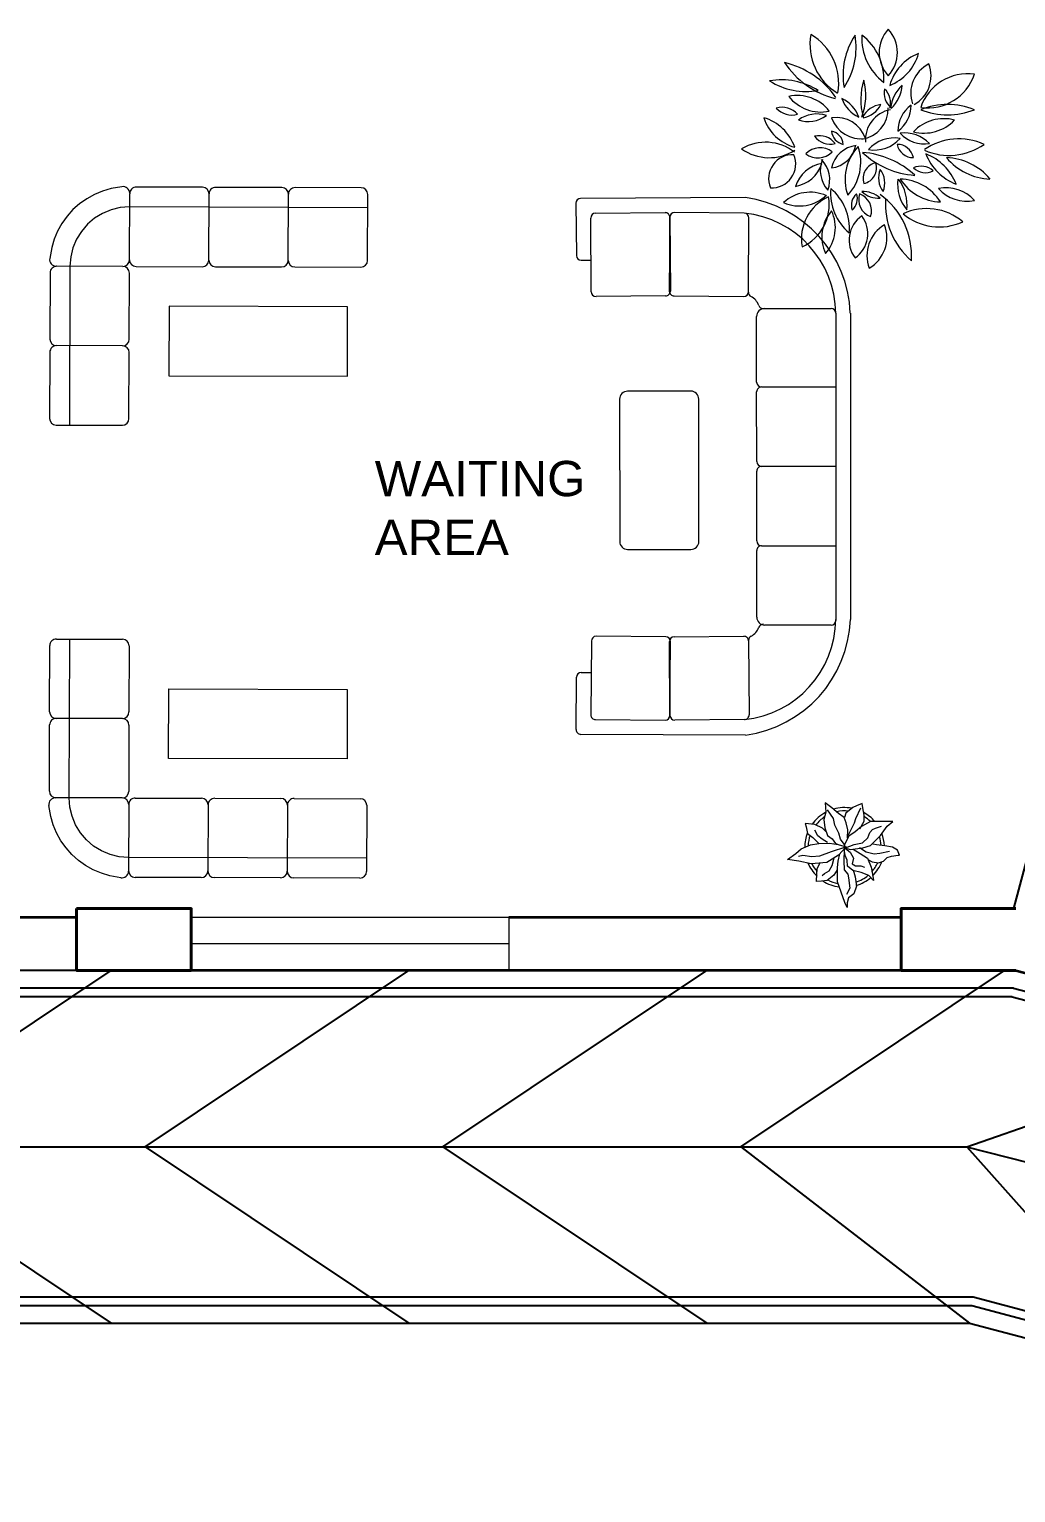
# Model space of a CAD drawing. Header units: millimetres. Extents: x 3079 to 579737, y 1565 to 1161826.
# Drawn here: x 107502 to 113095, y 920158 to 928454 of the extents above; entities that cross this region are included whole.
import ezdxf

# ---------------------------------------------------------------- set-up
doc = ezdxf.new("R2010")
doc.units = ezdxf.units.MM
for name, color, linetype, lineweight in [('1', 7, 'Continuous', 35), ('A_COL', 250, 'Continuous', 40), ('IG-Area', 250, 'Continuous', 30), ('SILL', 251, 'Continuous', 18), ('WINDOW', 252, 'Continuous', 15)]:
    doc.layers.add(name, color=color, linetype=linetype, lineweight=lineweight)
doc.layers.add('FURNITURE', color=253, linetype='Continuous', lineweight=5, transparency=0.05)
doc.layers.add('TREES', color=72, linetype='Continuous', lineweight=5, transparency=0.05)
doc.styles.get("Standard").update_dxf_attribs({"font": 'arial.ttf'})

msp = doc.modelspace()

# ---------------------------------------------------------------- linework, layer by layer
for p, q in [((113084.3, 923468.9), (113537.9, 925174.1)), ((113094.7, 923118.9), (100269.7, 923118.9)), ((113094.7, 923118.9), (103094.7, 923118.9)), ((106470.9, 922118.9), (107966.3, 923118.9)), ((108159, 922118.9), (109654.4, 923118.9)), ((109847.1, 922118.9), (111342.5, 923118.9)), ((111535.2, 922118.9), (113030.6, 923118.9)), ((113094.7, 923118.9), (116960.3, 922090.7)), ((113081.6, 923018.9), (103094.7, 923018.9)), ((113081.6, 923018.9), (116934.6, 921994.1)), ((113075.1, 922968.9), (103094.7, 922968.9)), ((113075.1, 922968.9), (116921.7, 921945.7)), ((112817.1, 922118.7), (114562.4, 922728.5)), ((103094.7, 922118.9), (112816.2, 922118.9)), ((106470.9, 922118.9), (107966.3, 921118.9)), ((108159, 922118.9), (109654.4, 921118.9)), ((109847.1, 922118.9), (111342.5, 921118.9)), ((111535.2, 922118.9), (112833.3, 921118.9)), ((112816.2, 922118.9), (116703.2, 921124.3)), ((112817.1, 922118.7), (113978.4, 920815.7)), ((112833.2, 921118.9), (116446.2, 920157.9))]:
    msp.add_line(p, q)
for points in [[(103094.7, 921268.9), (106085.6, 921268.9), (112852.9, 921268.9), (116484.7, 920302.9)], [(103094.7, 921218.9), (106085.6, 921218.9), (112846.3, 921218.9), (116471.9, 920254.6)], [(103094.7, 921118.9), (106085.6, 921118.9), (112833.2, 921118.9)]]:
    msp.add_lwpolyline(points)
at = {"layer": '1'}
for p, q in [((107769.7, 923418.9), (106078.6, 923418.9)), ((112444.7, 923418.9), (110219.7, 923418.9)), ((113094.7, 923118.9), (108394.7, 923118.9)), ((113094.7, 923118.9), (116960.3, 922090.7))]:
    msp.add_line(p, q, dxfattribs=at)
at = {"layer": 'A_COL'}
msp.add_lwpolyline([(107769.7, 923468.9), (107769.7, 923118.9), (108419.7, 923118.9), (108419.7, 923468.9)], close=True, dxfattribs=at)
msp.add_lwpolyline([(113094.7, 923468.9), (112444.7, 923468.9), (112444.7, 923118.9), (113094.7, 923118.9), (113094.7, 923118.9)], dxfattribs=at)
at = {"layer": 'FURNITURE'}
for p, q in [((108027, 927561.4), (107965.4, 927550.8)), ((107827.4, 927493.5), (107786.6, 927464.6)), ((107871.2, 927517.7), (107827.4, 927493.5)), ((107917.4, 927536.9), (107871.2, 927517.7)), ((107965.4, 927550.8), (107917.4, 927536.9)), ((108069.7, 927146.6), (108070.8, 927521.6)), ((108483.4, 927557.9), (108108.4, 927559)), ((108519.7, 927145.3), (108520.8, 927520.3)), ((108933.4, 927556.5), (108558.4, 927557.7)), ((108969.7, 927143.9), (108970.8, 927518.9)), ((109383.4, 927555.2), (109008.4, 927556.3)), ((109419.7, 927142.5), (109420.8, 927517.5)), ((111562.3, 927499.7), (110627.3, 927494.6)), ((107749.2, 927431.5), (107715.8, 927394.3)), ((107786.6, 927464.6), (107749.2, 927431.5)), ((107917.3, 927410.3), (107872, 927382.8)), ((107966.3, 927430.4), (107917.3, 927410.3)), ((108017.8, 927442.6), (107966.3, 927430.4)), ((108070.6, 927446.6), (108017.8, 927442.6)), ((109420.6, 927442.5), (108070.6, 927446.6)), ((110600.7, 927467.5), (110603.5, 927171.2)), ((110711.4, 927410.9), (111106.2, 927414.4)), ((111555.3, 927411.2), (111160.5, 927414.5)), ((107686.6, 927353.6), (107662.2, 927310)), ((107715.8, 927394.3), (107686.6, 927353.6)), ((107831.6, 927348.5), (107797.1, 927308.3)), ((107872, 927382.8), (107831.6, 927348.5)), ((110687.8, 926965.5), (110684.8, 927383.8)), ((111133.4, 927387.8), (111130.6, 926969.5)), ((111133.5, 926966), (111133.4, 927387.8)), ((111133.4, 927387.8), (111136.4, 926969.5)), ((111133.5, 926966), (111133.4, 927387.8)), ((111579.2, 926963), (111582, 927384.1)), ((107642.8, 927263.9), (107628.6, 927216)), ((107662.2, 927310), (107642.8, 927263.9)), ((107769.3, 927263.3), (107748.9, 927214.4)), ((107797.1, 927308.3), (107769.3, 927263.3)), ((107628.6, 927216), (107617.6, 927154.5)), ((107736.4, 927163), (107732.1, 927110.1)), ((107748.9, 927214.4), (107736.4, 927163)), ((107619.5, 927073), (107618.3, 926698)), ((108032.1, 927109.2), (107654.4, 927110.4)), ((107732.1, 927110.1), (107729.4, 926210.2)), ((108068.3, 926696.6), (108069.5, 927071.6)), ((108107.1, 927109), (108482.1, 927107.9)), ((108125.8, 927109), (108125.8, 927109)), ((108557.1, 927107.7), (108932.1, 927106.5)), ((109007.1, 927106.3), (109382.1, 927105.2)), ((110630.6, 927144.5), (110686.5, 927145)), ((111109.8, 926942.3), (110715, 926938.8)), ((111157.3, 926942.3), (111552, 926939.1)), ((108293.9, 926883.5), (108292.7, 926489.7)), ((109306.4, 926880.4), (108293.9, 926883.5)), ((109305.2, 926486.6), (109306.4, 926880.4)), ((111625.7, 926453), (111625.6, 926825.7)), ((111663.1, 926870.6), (112047.3, 926870.8)), ((112074.2, 926843.8), (112074.8, 925103.1)), ((112157.1, 926844.6), (112157.6, 925107.9)), ((108030.7, 926659.2), (107655.7, 926660.4)), ((107618.1, 926623), (107617, 926248)), ((108067, 926246.6), (108068.1, 926621.6)), ((108292.7, 926489.7), (109305.2, 926486.6)), ((111652.6, 926426.1), (112074.4, 926426.2)), ((111625.9, 926003), (111625.7, 926399.2)), ((107654.4, 926210.4), (108029.4, 926209.3)), ((111626, 925553), (111625.9, 925949.2)), ((112074.5, 925976.2), (111652.8, 925976.1)), ((111626.2, 925120.9), (111626, 925499.2)), ((111652.9, 925526.1), (112074.7, 925526.2)), ((112047.9, 925076.2), (111671, 925076.1)), ((107655.6, 924997.4), (108030.6, 924996.3)), ((107727.9, 924097.2), (107730.6, 924997.2)), ((111110.4, 925009.5), (110715.6, 925012.7)), ((111157.9, 925009.5), (111552.7, 925013)), ((107616.9, 924585.1), (107618, 924960.1)), ((108068, 924958.7), (108066.9, 924583.7)), ((110688.5, 924986), (110685.7, 924567.8)), ((111134.3, 924564.1), (111131.2, 924982.4)), ((111134.2, 924985.8), (111134.3, 924564.1)), ((111134.2, 924985.8), (111134.3, 924564.1)), ((111134.3, 924564.1), (111137.1, 924982.4)), ((111579.8, 924989.1), (111582.9, 924568)), ((110601.7, 924484), (110604.2, 924780.3)), ((110631.4, 924807), (110687.3, 924806.6)), ((108291.1, 924320.5), (108292.3, 924714.3)), ((108292.3, 924714.3), (109304.8, 924711.2)), ((109304.8, 924711.2), (109303.6, 924317.5)), ((107615.5, 924135.1), (107616.7, 924510.1)), ((108029.3, 924546.3), (107654.3, 924547.4)), ((108066.7, 924508.7), (108065.5, 924133.7)), ((110712.4, 924540.6), (111107.2, 924537.4)), ((111556.2, 924540.9), (111161.5, 924537.4)), ((111563.3, 924452.4), (110628.3, 924456.9)), ((109303.6, 924317.5), (108291.1, 924320.5)), ((108027.9, 924096.3), (107650.2, 924097.5)), ((107731.9, 924044.4), (107727.9, 924097.2)), ((108102.9, 924096.1), (108477.9, 924095)), ((108121.7, 924096), (108121.7, 924096)), ((108552.9, 924094.7), (108927.9, 924093.6)), ((109002.9, 924093.4), (109377.9, 924092.2)), ((107623.8, 923992), (107613.1, 924053.6)), ((107744.1, 923992.9), (107731.9, 924044.4)), ((108065.3, 924058.7), (108064.2, 923683.7)), ((108515.3, 924057.3), (108514.2, 923682.3)), ((108965.3, 924056), (108964.2, 923681)), ((109415.3, 924054.6), (109414.2, 923679.6)), ((107637.7, 923944), (107623.8, 923992)), ((107656.8, 923897.8), (107637.7, 923944)), ((107764.2, 923943.9), (107744.1, 923992.9)), ((107791.8, 923898.6), (107764.2, 923943.9)), ((107681, 923854), (107656.8, 923897.8)), ((107709.9, 923813.2), (107681, 923854)), ((107826, 923858.3), (107791.8, 923898.6)), ((107866.2, 923823.8), (107826, 923858.3)), ((107743.1, 923775.8), (107709.9, 923813.2)), ((107780.3, 923742.4), (107743.1, 923775.8)), ((107911.3, 923796), (107866.2, 923823.8)), ((107960.2, 923775.6), (107911.3, 923796)), ((108011.6, 923763), (107960.2, 923775.6)), ((108064.4, 923758.7), (108011.6, 923763)), ((109414.4, 923754.6), (108064.4, 923758.7)), ((107820.9, 923713.3), (107780.3, 923742.4)), ((107864.6, 923688.8), (107820.9, 923713.3)), ((107910.6, 923669.4), (107864.6, 923688.8)), ((107958.6, 923655.2), (107910.6, 923669.4)), ((108020.1, 923644.2), (107958.6, 923655.2)), ((108476.6, 923645), (108101.6, 923646.1)), ((108926.5, 923643.6), (108551.6, 923644.7)), ((109376.5, 923642.2), (109001.5, 923643.4))]:
    msp.add_line(p, q, dxfattribs=at)
msp.add_lwpolyline([(110894.1, 925504.9), (111253.1, 925505.1, 0.414214), (111298, 925549.9), (111297.7, 926357.4, 0.414214), (111252.8, 926402.3), (110893.8, 926402.2, 0.414214), (110849, 926357.3), (110849.2, 925549.8, 0.414214)], format="xyb", close=True, dxfattribs=at)
for centre, radius, start, end in [((108033.3, 927524.5), 37.5, 359.82677, 99.79743), ((108108.3, 927521.5), 37.5, 89.82677, 179.82677), ((108483.3, 927520.4), 37.5, 359.82677, 89.82677), ((108558.3, 927520.2), 37.5, 89.82677, 179.82677), ((108933.3, 927519), 37.5, 359.82677, 89.82677), ((109008.3, 927518.8), 37.5, 89.82677, 179.82677), ((109383.3, 927517.7), 37.5, 359.82677, 89.82677), ((110627.6, 927467.7), 26.9, 90.50798, 180.50798), ((111468.2, 926817.1), 689.1, 2.29525, 82.15393), ((110711.7, 927384), 26.9, 90.50798, 180.50798), ((111106.5, 927387.5), 26.9, 0.50798, 90.50798), ((111160.3, 927387.5), 26.9, 89.52962, 179.52962), ((111498.4, 926838.2), 575.8, 0.56183, 84.33203), ((111555.1, 927384.3), 26.9, 359.52962, 89.52962), ((107654.5, 927147.9), 37.5, 169.8561, 269.82677), ((108032.2, 927146.7), 37.5, 269.82677, 359.82677), ((108107.2, 927146.5), 37.5, 179.82677, 269.82677), ((110630.4, 927171.4), 26.9, 180.50798, 270.50798), ((107657, 927072.9), 37.5, 89.82677, 179.82677), ((108032, 927071.7), 37.5, 359.82677, 89.82677), ((108482.2, 927145.4), 37.5, 269.82677, 359.82677), ((108557.2, 927145.2), 37.5, 179.82677, 269.82677), ((108932.2, 927144), 37.5, 269.82677, 359.82677), ((109007.2, 927143.8), 37.5, 179.82677, 269.82677), ((109382.2, 927142.7), 37.5, 269.82677, 359.82677), ((110714.8, 926965.7), 26.9, 180.50798, 270.50798), ((111109.5, 926969.2), 26.9, 270.50798, 0.50798), ((111157.5, 926969.2), 26.9, 179.52962, 269.52962), ((111552.3, 926966), 26.9, 269.52962, 359.52962), ((111606.1, 926962.8), 26.9, 179.61563, 242.53527), ((111551.2, 926857.3), 92, 19.7721, 62.53527), ((111670.5, 926825.8), 44.9, 90.0188, 180.0188), ((111663.1, 926897.5), 26.9, 199.7721, 270.0188), ((112047.3, 926843.8), 26.9, 0.0188, 90.0188), ((107655.6, 926622.9), 37.5, 89.82677, 179.82677), ((107655.8, 926697.9), 37.5, 179.82677, 269.82677), ((108030.8, 926696.7), 37.5, 269.82677, 359.82677), ((108030.6, 926621.7), 37.5, 359.82677, 89.82677), ((111652.6, 926453), 26.9, 180.0188, 270.0188), ((111652.7, 926399.2), 26.9, 90.0188, 180.0188), ((107654.5, 926247.9), 37.5, 179.82677, 269.82677), ((108029.5, 926246.8), 37.5, 269.82677, 359.82677), ((111652.8, 926003), 26.9, 180.0188, 270.0188), ((111652.8, 925949.2), 26.9, 90.0188, 180.0188), ((111652.9, 925553), 26.9, 180.0188, 270.0188), ((111653, 925499.2), 26.9, 90.0188, 180.0188), ((111499, 925113.9), 575.8, 275.70557, 359.47578), ((111468.8, 925135), 689.1, 277.88368, 357.74236), ((111671, 925121), 44.9, 180.0188, 270.0188), ((111663.7, 925054.6), 26.9, 90.0188, 160.26551), ((112047.9, 925103.1), 26.9, 270.0188, 0.0188), ((107655.5, 924959.9), 37.5, 89.82677, 179.82677), ((108030.5, 924958.8), 37.5, 359.82677, 89.82677), ((110715.4, 924985.8), 26.9, 89.52962, 179.52962), ((111110.2, 924982.6), 26.9, 359.52962, 89.52962), ((111158.1, 924982.6), 26.9, 90.50798, 180.50798), ((111552.9, 924986.1), 26.9, 0.50798, 90.50798), ((111606.7, 924989.3), 26.9, 117.50234, 180.42198), ((111551.8, 925094.8), 92, 297.50234, 340.26551), ((110631.2, 924780.1), 26.9, 89.52962, 179.52962), ((107654.4, 924584.9), 37.5, 179.82677, 269.82677), ((108029.4, 924583.8), 37.5, 269.82677, 359.82677), ((107654.2, 924509.9), 37.5, 89.82677, 179.82677), ((108029.2, 924508.8), 37.5, 359.82677, 89.82677), ((110712.6, 924567.5), 26.9, 179.52962, 269.52962), ((111107.4, 924564.3), 26.9, 269.52962, 359.52962), ((111161.2, 924564.3), 26.9, 180.50798, 270.50798), ((111556, 924567.8), 26.9, 270.50798, 0.50798), ((110628.6, 924483.8), 26.9, 179.52962, 269.52962), ((107650.1, 924060), 37.5, 89.82677, 189.79743), ((107653, 924135), 37.5, 179.82677, 269.82677), ((108028, 924133.8), 37.5, 269.82677, 359.82677), ((108027.8, 924058.8), 37.5, 359.82677, 89.82677), ((108102.8, 924058.6), 37.5, 89.82677, 179.82677), ((108477.8, 924057.5), 37.5, 359.82677, 89.82677), ((108552.8, 924057.2), 37.5, 89.82677, 179.82677), ((108927.8, 924056.1), 37.5, 359.82677, 89.82677), ((109002.8, 924055.9), 37.5, 89.82677, 179.82677), ((109377.8, 924054.7), 37.5, 359.82677, 89.82677), ((108026.7, 923681.1), 37.5, 259.8561, 359.82677), ((108101.7, 923683.6), 37.5, 179.82677, 269.82677), ((108476.7, 923682.5), 37.5, 269.82677, 359.82677), ((108551.7, 923682.2), 37.5, 179.82677, 269.82677), ((108926.7, 923681.1), 37.5, 269.82677, 359.82677), ((109001.7, 923680.9), 37.5, 179.82677, 269.82677), ((109376.7, 923679.7), 37.5, 269.82677, 359.82677)]:
    msp.add_arc(centre, radius, start, end, dxfattribs=at)
at = {"layer": 'SILL'}
msp.add_line((110219.7, 923418.9), (108419.7, 923418.9), dxfattribs=at)
at = {"layer": 'TREES'}
for p, q in [((112017.3, 924016.3), (112006.3, 923973.6)), ((112052.8, 924039.7), (112014.8, 924069.1)), ((112014.8, 924069.1), (112017.3, 924016.3)), ((112061.3, 923979.6), (112028.2, 924029.9)), ((112090.7, 924009), (112052.8, 924039.7)), ((112121.3, 923985.7), (112090.7, 924009)), ((112132, 924010.7), (112123, 923986.3)), ((112170.3, 924042.8), (112132, 924010.7)), ((112191, 924051.8), (112170.3, 924042.8)), ((112214.1, 924039.1), (112187, 923977.4)), ((112224.3, 924064.7), (112191, 924051.8)), ((112229.3, 924028.6), (112224.3, 924064.7)), ((112235.8, 923999.2), (112229.3, 924028.6)), ((112234.5, 923964.6), (112235.8, 923999.2)), ((111956.1, 923945.2), (111900.8, 923951.5)), ((111900.8, 923951.5), (111907.1, 923931.9)), ((111907.1, 923931.9), (111914.4, 923895.2)), ((111998.8, 923924.6), (111956.1, 923945.2)), ((111973.2, 923881.7), (111956.1, 923913.6)), ((112018.4, 923906.1), (111998.8, 923924.6)), ((112006.3, 923973.6), (112012.3, 923926.9)), ((112012.3, 923926.9), (112028.2, 923884.2)), ((112069.9, 923943), (112061.3, 923979.6)), ((112092, 923897.5), (112069.9, 923943)), ((112133.6, 923955), (112121.3, 923985.7)), ((112142.2, 923914.8), (112133.6, 923955)), ((112140.9, 923870.6), (112142.2, 923914.8)), ((112178, 923953), (112142.2, 923882.5)), ((112187, 923977.4), (112178, 923953)), ((112220.5, 923934.4), (112185.1, 923903.8)), ((112211.4, 923922.1), (112234.5, 923964.6)), ((112270.8, 923962.6), (112220.5, 923934.4)), ((112267, 923900), (112283.1, 923918.4)), ((112360.2, 923963.8), (112270.8, 923962.6)), ((112283.1, 923918.4), (112298.9, 923924.6)), ((112298.9, 923924.6), (112334.3, 923936.7)), ((112328.3, 923884.2), (112366.2, 923936.7)), ((112398.1, 923963.8), (112360.2, 923963.8)), ((112366.2, 923936.7), (112398.1, 923963.8)), ((111877.7, 923808.1), (111930.2, 923830.2)), ((111914.4, 923895.2), (111945, 923871.9)), ((111930.2, 923830.2), (111978.2, 923838.7)), ((111945, 923871.9), (111976.9, 923840)), ((111996.5, 923862.1), (111973.2, 923881.7)), ((111978.2, 923838.7), (112039.2, 923840)), ((112027.1, 923843.7), (111996.5, 923862.1)), ((112028.2, 923884.2), (112054, 923864.6)), ((112039.2, 923840), (112087, 923832.7)), ((112054, 923864.6), (112073.6, 923838.7)), ((112073.6, 923838.7), (112083.4, 923835.2)), ((112087, 923832.7), (112132.4, 923819.1)), ((112101.8, 923863.3), (112092, 923897.5)), ((112127.4, 923826.6), (112101.8, 923863.3)), ((112148.2, 923879.2), (112122.6, 923828.9)), ((112122.6, 923828.9), (112128.6, 923814.3)), ((112128.6, 923814.3), (112178.9, 923832.7)), ((112185.1, 923903.8), (112148.2, 923879.2)), ((112178.9, 923832.7), (112225.3, 923842.5)), ((112225.3, 923842.5), (112256, 923870.6)), ((112256, 923870.6), (112267, 923900)), ((112270.8, 923827.7), (112302.7, 923858.3)), ((112305, 923830.2), (112285.4, 923833.9)), ((112302.7, 923858.3), (112328.3, 923884.2)), ((112351.6, 923825.4), (112305, 923830.2)), ((111800.6, 923747), (111847.1, 923782.4)), ((111865.4, 923738.4), (111800.6, 923747)), ((111847.1, 923782.4), (111877.7, 923808.1)), ((111887.5, 923770.1), (111862.9, 923764.1)), ((111937.7, 923762.8), (111887.5, 923770.1)), ((111981.7, 923766.6), (111937.7, 923762.8)), ((112047.8, 923791), (111981.7, 923766.6)), ((112090.7, 923771.4), (112023.4, 923730.9)), ((112128.6, 923817.9), (112047.8, 923791)), ((112054, 923712.6), (112065.1, 923756.8)), ((112087, 923737.2), (112096.8, 923778.7)), ((112132.4, 923819.1), (112090.7, 923771.4)), ((112121.3, 923803.3), (112120.1, 923739.5)), ((112122.6, 923808.1), (112128.6, 923809.3)), ((112127.4, 923770.1), (112122.6, 923808.1)), ((112125.1, 923813.1), (112155.5, 923803.3)), ((112139.7, 923744.5), (112127.4, 923770.1)), ((112128.6, 923809.3), (112155.5, 923788.5)), ((112155.5, 923803.3), (112227.8, 923814.3)), ((112155.5, 923788.5), (112174.1, 923755.5)), ((112174.1, 923755.5), (112167.8, 923723.6)), ((112172.8, 923807), (112212, 923782.4)), ((112246.2, 923789.7), (112208.3, 923813.1)), ((112212, 923782.4), (112254.7, 923754.3)), ((112227.8, 923814.3), (112270.8, 923827.7)), ((112292.9, 923777.6), (112246.2, 923789.7)), ((112254.7, 923754.3), (112274.3, 923704)), ((112256, 923748.2), (112280.6, 923734.7)), ((112323.3, 923782.4), (112292.9, 923777.6)), ((112378.5, 923792.2), (112323.3, 923782.4)), ((112344.1, 923738.4), (112366.2, 923759.1)), ((112395.6, 923817.9), (112351.6, 923825.4)), ((112366.2, 923759.1), (112390.8, 923766.6)), ((112390.8, 923766.6), (112427.5, 923771.4)), ((112425, 923799.5), (112395.6, 923817.9)), ((112434.8, 923772.6), (112425, 923799.5)), ((112427.5, 923771.4), (112434.8, 923772.6)), ((111934, 923723.6), (111865.4, 923738.4)), ((112023.4, 923730.9), (111934, 923723.6)), ((111965.9, 923621.9), (111967.1, 923666.1)), ((111967.1, 923666.1), (111969.4, 923695.5)), ((111969.4, 923695.5), (111986.7, 923729.7)), ((111997.8, 923656.3), (112011.1, 923667.3)), ((112011.1, 923667.3), (112036.9, 923683.2)), ((112036.9, 923683.2), (112054, 923712.6)), ((112082.2, 923688.2), (112063.8, 923658.8)), ((112083.4, 923701.5), (112087, 923737.2)), ((112083.4, 923662.3), (112083.4, 923701.5)), ((112083.4, 923620.6), (112083.4, 923662.3)), ((112120.1, 923739.5), (112122.6, 923689.4)), ((112122.6, 923689.4), (112143.4, 923664.8)), ((112140.9, 923709), (112139.7, 923744.5)), ((112171.6, 923684.4), (112140.9, 923709)), ((112143.4, 923664.8), (112147, 923644)), ((112167.8, 923723.6), (112186.2, 923711.3)), ((112218, 923674.6), (112171.6, 923684.4)), ((112172.8, 923689.4), (112183.9, 923650)), ((112186.2, 923711.3), (112216.8, 923711.3)), ((112216.8, 923711.3), (112237.6, 923704)), ((112261, 923657.5), (112218, 923674.6)), ((112274.3, 923704), (112281.8, 923664.8)), ((112280.6, 923734.7), (112316, 923728.6)), ((112281.8, 923664.8), (112287.9, 923628.1)), ((112316, 923728.6), (112344.1, 923738.4)), ((111992.8, 923625.6), (111965.9, 923621.9)), ((112024.6, 923628.1), (111992.8, 923625.6)), ((112063.8, 923658.8), (112024.6, 923628.1)), ((112104.3, 923563.1), (112083.4, 923620.6)), ((112153.2, 923585.2), (112135.9, 923548.5)), ((112147, 923644), (112153.2, 923585.2)), ((112191.2, 923596.2), (112176.4, 923552)), ((112183.9, 923650), (112191.2, 923596.2)), ((112287.9, 923628.1), (112261, 923657.5)), ((112125.1, 923504.3), (112104.3, 923563.1)), ((112138.4, 923476.1), (112125.1, 923504.3)), ((112139.7, 923502), (112138.4, 923476.1)), ((112147, 923530.1), (112139.7, 923502)), ((112176.4, 923552), (112147, 923530.1))]:
    msp.add_line(p, q, dxfattribs=at)
for centre, radius, start, end in [((112248.1, 928367.5), 320, 169.7437, 239.31975), ((111771.2, 928148.7), 320, 349.97973, 59.55579), ((112529, 928192.4), 413.5, 146.55062, 189.60629), ((111776.4, 928351.3), 413.5, 326.55062, 9.60629), ((112532, 928402.5), 310.8, 176.7146, 233.4855), ((112036.7, 928170.5), 310.8, 356.7146, 53.4855), ((112514.7, 928322.1), 194.2, 137.28165, 222.71835), ((112229.4, 928322.1), 194.2, 317.28165, 42.71835), ((112282.1, 928388.9), 271.4, 291.24988, 344.37382), ((112641.8, 928062.9), 271.4, 111.24988, 164.37382), ((112193.3, 928539.7), 493.5, 213.73455, 255.71565), ((111670.4, 927785), 493.5, 34.85184, 76.83294), ((112684.4, 928091.8), 184.9, 116.50487, 199.38784), ((112429.9, 928189.6), 184.9, 298.58777, 21.47073), ((111766.3, 927774.1), 392.8, 57.8807, 99.81892), ((111908.1, 928493.7), 392.8, 237.8807, 279.81892), ((112563.7, 928053.9), 347.8, 161.32788, 196.37849), ((111896.9, 928080.6), 347.8, 339.04336, 14.09398), ((112821.7, 927921.1), 280.4, 81.94051, 161.39642), ((112595.3, 928288.2), 280.4, 261.94051, 341.39642), ((111856.1, 927847.9), 230.4, 37.94947, 102.05959), ((111989.6, 928215), 230.4, 217.94947, 282.05959), ((112277.1, 928119), 178.1, 199.09754, 246.09222), ((112036.6, 927897.9), 178.1, 19.09754, 66.09222), ((112453.3, 928090.9), 104.9, 166.67124, 231.57876), ((112280.3, 928037.7), 104.9, 342.60507, 47.51259), ((112592.9, 927981), 209.9, 132.38089, 173.05133), ((112242.5, 928155.5), 209.9, 313.98943, 354.65987), ((111771.1, 927894.1), 117.4, 42.17982, 106.95612), ((111823.9, 928085.1), 117.4, 222.17982, 286.95612), ((112196.8, 928003.2), 174.6, 278.32555, 1.78158), ((112351.2, 927884.3), 144.5, 98.30282, 150.16438), ((112202, 928093.7), 144.5, 280.74042, 332.60199), ((112416.7, 927826.3), 174.6, 100.59637, 184.05239), ((112604.9, 927877.5), 178.5, 125.35468, 180.24439), ((112323.1, 928022.3), 178.5, 305.35468, 0.24439), ((112708.5, 927621.3), 406.4, 67.9577, 112.0423), ((112708.5, 928374.7), 406.4, 247.9577, 292.0423), ((111595.4, 927702.4), 259.3, 18.50932, 74.2466), ((111911.8, 928034.3), 259.3, 198.50932, 254.2466), ((111965.7, 927800), 173.6, 71.39699, 126.56013), ((111917.6, 928104), 173.6, 251.39699, 306.56013), ((112076.5, 927778.6), 175.3, 18.72648, 98.58194), ((112216.4, 928008.3), 175.3, 198.72648, 278.58194), ((112688.2, 927706.4), 240.6, 75.5726, 136.33853), ((112574.1, 928105.6), 240.6, 255.5726, 316.33853), ((111676.4, 927545.8), 267.7, 52.09547, 120.52382), ((111981.4, 927738.8), 112, 36.62615, 104.04181), ((112044, 927914.2), 112, 216.62615, 284.04181), ((112133.9, 927883.7), 83.9, 184.751, 258.47786), ((112033.5, 927794.5), 83.9, 4.751, 78.47786), ((112405.5, 927641.9), 195.9, 80.1717, 138.31359), ((112292.7, 927965.1), 195.9, 260.1717, 318.31359), ((112466, 927673.4), 192.7, 43.3367, 98.0592), ((112579.1, 927996.4), 192.7, 223.3367, 278.0592), ((112772.6, 927485.7), 346.6, 65.66929, 124.4476), ((111697.1, 927993.4), 267.7, 234.19362, 302.62197), ((111830, 927606.4), 136.7, 86.99646, 202.20578), ((111710.6, 927691.2), 136.7, 266.99646, 22.20578), ((111986.4, 927668.3), 113.9, 53.27719, 136.25647), ((111972.2, 927838.4), 113.9, 233.27719, 316.25647), ((112029.5, 927827.9), 161.6, 277.38832, 349.07027), ((112208.4, 927634.2), 161.6, 96.3902, 168.07215), ((112397.6, 927603), 270.8, 136.63556, 199.4278), ((111945.4, 927698.8), 270.8, 316.63556, 19.4278), ((112190.7, 927270.8), 486, 46.93945, 85.85826), ((112557.6, 928110.5), 486, 226.93945, 265.85826), ((112423.6, 927709.4), 92.1, 10.523, 90.86046), ((112512.8, 927818.3), 92.1, 190.523, 270.86046), ((112716.4, 928085.2), 346.6, 246.25516, 305.03347), ((112866.4, 927856.7), 301.8, 201.30152, 248.66), ((112475.4, 927466), 301.8, 21.30152, 68.66), ((112026.9, 927504.8), 190.5, 99.33237, 162.1699), ((111814.7, 927751), 190.5, 279.33237, 342.1699), ((112150.8, 927653.2), 164.5, 157.71225, 222.42351), ((111875.6, 927600.4), 164.5, 339.26102, 43.97228), ((112320.1, 927608.4), 90.6, 102.16355, 198.37984), ((112215.1, 927668.3), 90.6, 282.16355, 18.37984), ((112445.9, 927611.4), 129, 158.21186, 216.96735), ((112223.1, 927581.7), 129, 338.21186, 36.96735), ((112558.3, 927576.2), 101.5, 47.38732, 115.74759), ((112582.9, 927742.3), 101.5, 227.38732, 295.74759), ((112961.3, 927941.6), 337, 219.74877, 267.87017), ((112689.7, 927389.4), 337, 39.74877, 87.87017), ((112669.1, 927580.1), 244.5, 174.4977, 218.07611), ((112233.9, 927459.6), 244.5, 352.87776, 36.45617), ((112430.7, 927321.7), 283.3, 32.81844, 88.33426), ((112677, 927758.4), 283.3, 212.81844, 268.33426), ((111929.4, 927308.2), 222, 65.48932, 132.77516), ((111868.4, 927674.1), 222, 246.14593, 313.43178), ((112142.4, 927265), 263.1, 114.43033, 189.80696), ((111774.3, 927459.7), 263.1, 294.43033, 9.80696), ((112341.2, 927526.2), 296.1, 175.28394, 229.92847), ((111855.5, 927324), 296.1, 355.28394, 49.92847), ((112248.9, 927456.5), 86, 131.08234, 198.42696), ((112110.8, 927494.1), 86, 311.08234, 18.42696), ((112307.7, 927489), 103.8, 161.8817, 249.73011), ((112173.1, 927423.9), 103.8, 341.8817, 69.73011), ((112229.7, 927392.4), 141.6, 47.10765, 93.27006), ((112318, 927637.6), 141.6, 227.10765, 273.27006), ((112079.3, 927171.5), 424.6, 356.00956, 54.57675), ((112780.4, 927463.3), 424.6, 176.00956, 229.18601), ((112700.1, 927338), 217, 42.14373, 101.66666), ((112817.1, 927696.1), 217, 222.14373, 281.66666), ((112218.5, 927278.3), 223.2, 138.89686, 205.40693), ((111848.7, 927329.3), 223.2, 318.89686, 25.40693), ((112316.2, 927258.8), 166.5, 124.60081, 217.46578), ((112089.5, 927294.5), 166.5, 304.60081, 37.46578), ((112588.7, 927118.8), 318.7, 49.85059, 114.67195), ((112661.1, 927651.9), 318.7, 229.85059, 294.67195), ((112454.3, 927170), 203.6, 120.40857, 200.43118), ((112160.4, 927274.5), 203.6, 300.40857, 20.43118), ((112124.2, 923815.7), 226, 118.34547, 144.45412), ((112124.2, 923815.7), 226, 79.70377, 106.12808), ((112124.2, 923815.7), 207.1, 84.18858, 102.40281), ((112124.2, 923815.7), 226, 40.66057, 61.33926), ((112124.2, 923815.7), 207.1, 123.38677, 142.07557), ((112124.2, 923815.7), 207.1, 45.08351, 57.50228), ((112124.2, 923815.7), 226, 158.58617, 179.74423), ((112124.2, 923815.7), 207.1, 160.65586, 177.50575), ((112124.2, 923815.7), 207.1, 3.26994, 17.40025), ((112124.2, 923815.7), 226, 2.50299, 20.45628), ((112124.2, 923815.7), 226, 202.97684, 225.84728), ((112124.2, 923815.7), 207.1, 206.27612, 221.1349), ((112124.2, 923815.7), 207.1, 318.47558, 335.33471), ((112124.2, 923815.7), 226, 314.80206, 339.18037), ((112124.2, 923815.7), 226, 236.95629, 262.29505), ((112124.2, 923815.7), 207.1, 242.68987, 259.53455), ((112124.2, 923815.7), 207.1, 287.98642, 310.5771), ((112124.2, 923815.7), 226, 287.12296, 310.98158)]:
    msp.add_arc(centre, radius, start, end, dxfattribs=at)
at = {"layer": 'WINDOW'}
for p, q in [((110219.7, 923418.9), (110219.7, 923118.9)), ((110219.7, 923268.9), (108419.7, 923268.9))]:
    msp.add_line(p, q, dxfattribs=at)

# ---------------------------------------------------------------- texts
at = {"layer": 'IG-Area', "insert": (109460.2, 926006.9), "char_height": 200, "attachment_point": 1}
msp.add_mtext_dynamic_manual_height_columns('WAITING\\PAREA', width=38356.189, gutter_width=12.5, heights=[0], dxfattribs=at)

doc.saveas('drawing.dxf')
